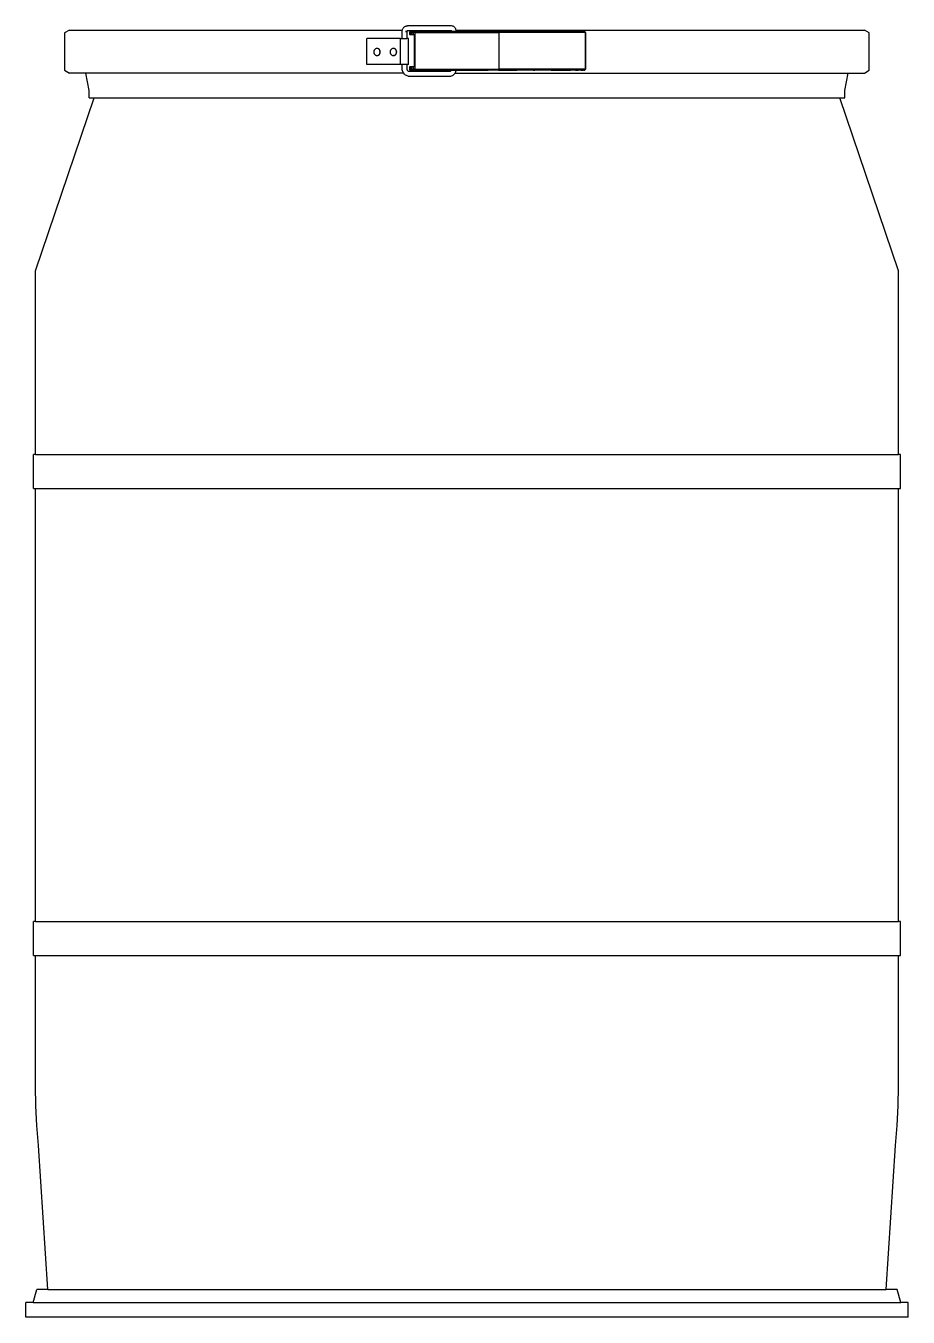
# Model space of a CAD drawing. Header units: millimetres. Extents: x 19989 to 114677, y -6335 to 49043.
# Drawn here: x 21035 to 21675, y 19531 to 20468 of the extents above; entities that cross this region are included whole.
import ezdxf

# ---------------------------------------------------------------- set-up
doc = ezdxf.new("R2010")
doc.units = ezdxf.units.MM
doc.header["$MEASUREMENT"] = 0
doc.layers.add('Edges', color=7, linetype='Continuous')

# ---------------------------------------------------------------- blocks, each defined once
blk = doc.blocks.new('plastic water drum ls')
at = {"layer": 'Edges'}
for p, q in [((-1.637, 17.682), (-1.628, 17.683)), ((-0.427, 17.683), (-1.628, 17.683)), ((-0.397, 17.678), (-0.427, 17.683)), ((-10.884, 17.568), (-11.019, 17.493)), ((-11.019, 17.493), (-11.019, 16.465)), ((-10.884, 17.568), (-1.769, 17.568)), ((-2.743, 16.624), (-2.743, 17.335)), ((-1.822, 17.335), (-2.743, 17.335)), ((-2.739, 17.328), (-2.739, 17.331)), ((-1.822, 16.624), (-1.822, 17.335)), ((-1.822, 17.335), (-1.776, 17.335)), ((-1.776, 17.54), (-1.771, 17.563)), ((-1.776, 17.335), (-1.776, 17.54)), ((-1.776, 17.335), (-1.652, 17.335)), ((-1.771, 17.563), (-1.769, 17.568)), ((-1.769, 17.568), (-1.765, 17.581)), ((-1.765, 17.581), (-1.758, 17.598)), ((-1.758, 17.598), (-1.749, 17.615)), ((-1.749, 17.615), (-1.738, 17.63)), ((-1.738, 17.63), (-1.726, 17.643)), ((-1.726, 17.643), (-1.713, 17.654)), ((-1.713, 17.654), (-1.698, 17.664)), ((-1.698, 17.664), (-1.683, 17.672)), ((-1.683, 17.672), (-1.666, 17.678)), ((-1.661, 17.525), (-1.683, 17.53)), ((-1.683, 17.53), (-1.683, 17.527)), ((-1.683, 17.527), (-1.661, 17.525)), ((-1.666, 17.678), (-1.656, 17.679)), ((-1.661, 17.525), (-1.654, 17.526)), ((-1.656, 17.679), (-1.637, 17.682)), ((-1.652, 17.525), (-1.654, 17.526)), ((-1.651, 17.53), (-1.652, 17.525)), ((-1.652, 17.525), (-1.652, 17.335)), ((-1.606, 17.335), (-1.652, 17.335)), ((-1.65, 17.533), (-1.651, 17.53)), ((-1.648, 17.537), (-1.65, 17.533)), ((-1.645, 17.54), (-1.648, 17.537)), ((-1.643, 17.543), (-1.645, 17.54)), ((-1.64, 17.545), (-1.643, 17.543)), ((-1.637, 17.547), (-1.641, 17.548)), ((-1.637, 17.547), (-1.64, 17.545)), ((-1.634, 17.549), (-1.637, 17.547)), ((-1.632, 17.549), (-1.634, 17.549)), ((-1.63, 17.55), (-1.632, 17.549)), ((-1.437, 17.55), (-1.63, 17.55)), ((-1.606, 16.624), (-1.606, 17.335)), ((-1.571, 17.51), (-1.572, 17.504)), ((-1.572, 17.504), (-1.572, 17.441)), ((-1.572, 17.504), (-1.567, 17.504)), ((-1.572, 17.441), (-1.567, 17.441)), ((-1.569, 17.516), (-1.571, 17.51)), ((-1.567, 17.51), (-1.571, 17.51)), ((-1.566, 17.521), (-1.569, 17.516)), ((-1.565, 17.516), (-1.569, 17.516)), ((-1.565, 17.516), (-1.567, 17.51)), ((-1.549, 17.51), (-1.567, 17.51)), ((-1.567, 17.51), (-1.567, 17.504)), ((-1.567, 17.504), (-1.567, 17.441)), ((-1.549, 17.504), (-1.567, 17.504)), ((-1.567, 17.441), (-1.549, 17.441)), ((-1.562, 17.525), (-1.566, 17.521)), ((-1.562, 17.521), (-1.566, 17.521)), ((-1.562, 17.521), (-1.565, 17.516)), ((-1.547, 17.516), (-1.565, 17.516)), ((-1.557, 17.528), (-1.562, 17.525)), ((-1.558, 17.525), (-1.562, 17.525)), ((-1.558, 17.525), (-1.562, 17.521)), ((-1.544, 17.521), (-1.562, 17.521)), ((-1.54, 17.525), (-1.558, 17.525)), ((-1.553, 17.528), (-1.557, 17.528)), ((-1.551, 17.529), (-1.553, 17.528)), ((-1.551, 17.529), (-1.542, 17.529)), ((-1.547, 17.516), (-1.549, 17.51)), ((-1.517, 17.51), (-1.549, 17.51)), ((-1.549, 17.51), (-1.549, 17.504)), ((-1.549, 17.504), (-1.549, 17.441)), ((-1.518, 17.504), (-1.549, 17.504)), ((-1.549, 17.441), (-1.518, 17.441)), ((-1.544, 17.521), (-1.547, 17.516)), ((-1.516, 17.516), (-1.547, 17.516)), ((-1.54, 17.525), (-1.544, 17.521)), ((-1.513, 17.521), (-1.544, 17.521)), ((-1.536, 17.528), (-1.542, 17.529)), ((-1.51, 17.525), (-1.54, 17.525)), ((-1.536, 17.528), (-1.531, 17.529)), ((-1.52, 17.529), (-1.531, 17.529)), ((-1.507, 17.528), (-1.52, 17.529)), ((-1.517, 17.51), (-1.518, 17.504)), ((-1.518, 17.504), (-1.476, 17.504)), ((-1.518, 17.504), (-1.518, 17.441)), ((-1.518, 17.441), (-1.476, 17.441)), ((-1.517, 17.51), (-1.516, 17.516)), ((-1.476, 17.51), (-1.517, 17.51)), ((-1.516, 17.516), (-1.513, 17.521)), ((-1.474, 17.516), (-1.516, 17.516)), ((-1.513, 17.521), (-1.51, 17.525)), ((-1.473, 17.521), (-1.513, 17.521)), ((-1.47, 17.525), (-1.51, 17.525)), ((-1.507, 17.528), (-1.503, 17.529)), ((-1.503, 17.529), (-1.488, 17.529)), ((-1.468, 17.528), (-1.488, 17.529)), ((-1.474, 17.516), (-1.476, 17.51)), ((-1.426, 17.51), (-1.476, 17.51)), ((-1.476, 17.51), (-1.476, 17.504)), ((-1.476, 17.504), (-1.476, 17.441)), ((-1.426, 17.504), (-1.476, 17.504)), ((-1.476, 17.441), (-1.451, 17.441)), ((-1.473, 17.521), (-1.474, 17.516)), ((-1.425, 17.516), (-1.474, 17.516)), ((-1.47, 17.525), (-1.473, 17.521)), ((0.869, 17.521), (-1.473, 17.521)), ((0.867, 17.525), (-1.47, 17.525)), ((-1.468, 17.528), (-1.465, 17.529)), ((-1.463, 17.529), (-1.465, 17.529)), ((-1.463, 17.539), (-1.452, 17.542)), ((-1.463, 17.529), (-1.463, 17.539)), ((-1.196, 17.539), (-1.463, 17.539)), ((-1.42, 17.528), (-1.463, 17.529)), ((-1.452, 17.542), (-1.441, 17.545)), ((-1.451, 17.441), (-1.451, 16.56)), ((-1.451, 17.441), (-1.426, 17.441)), ((-1.441, 17.545), (-1.438, 17.545)), ((-1.437, 17.55), (-1.438, 17.545)), ((-1.438, 17.545), (-1.43, 17.547)), ((-1.419, 17.549), (-1.437, 17.55)), ((-1.43, 17.547), (-1.419, 17.549)), ((-1.425, 17.516), (-1.426, 17.51)), ((-1.426, 17.51), (-1.426, 17.504)), ((-1.426, 17.51), (0.87, 17.51)), ((-1.426, 17.504), (-1.426, 17.441)), ((-1.426, 17.504), (0.871, 17.504)), ((-1.426, 17.441), (-1.426, 16.56)), ((-1.425, 17.516), (0.87, 17.516)), ((-1.42, 17.528), (-1.418, 17.529)), ((-1.419, 17.549), (-1.408, 17.551)), ((-1.196, 17.529), (-1.418, 17.529)), ((-1.408, 17.551), (-1.397, 17.553)), ((-1.397, 17.553), (-1.385, 17.554)), ((-1.385, 17.554), (-1.374, 17.555)), ((-1.374, 17.555), (-1.363, 17.556)), ((-1.363, 17.556), (-1.352, 17.556)), ((-1.352, 17.556), (-1.34, 17.556)), ((-1.335, 17.556), (-1.34, 17.556)), ((-1.335, 17.556), (-1.329, 17.556)), ((-1.329, 17.556), (-1.324, 17.556)), ((-1.324, 17.556), (-1.322, 17.556)), ((-1.322, 17.556), (-1.319, 17.556)), ((-1.319, 17.556), (-1.318, 17.556)), ((-1.318, 17.556), (-1.307, 17.556)), ((-1.307, 17.556), (-1.295, 17.556)), ((-1.295, 17.556), (-1.284, 17.555)), ((-1.284, 17.555), (-1.273, 17.554)), ((-1.273, 17.554), (-1.262, 17.553)), ((-1.262, 17.553), (-1.251, 17.551)), ((-1.24, 17.549), (-1.251, 17.551)), ((-0.443, 17.55), (-1.24, 17.549)), ((-1.24, 17.549), (-1.228, 17.547)), ((-1.228, 17.547), (-1.217, 17.545)), ((-1.217, 17.545), (-1.206, 17.542)), ((-1.206, 17.542), (-1.196, 17.539)), ((-1.196, 17.529), (-1.196, 17.539)), ((-1.145, 17.528), (-1.196, 17.529)), ((-1.144, 17.529), (-1.145, 17.528)), ((-1.144, 17.529), (-0.864, 17.528)), ((-0.864, 17.528), (-0.863, 17.529)), ((-0.578, 17.528), (-0.863, 17.529)), ((-0.863, 17.529), (-0.47, 17.529)), ((-0.47, 17.529), (-0.578, 17.528)), ((-0.47, 17.529), (-0.416, 17.529)), ((-0.431, 17.548), (-0.443, 17.55)), ((-0.43, 17.547), (-0.431, 17.548)), ((-0.427, 17.546), (-0.43, 17.547)), ((-0.424, 17.544), (-0.427, 17.546)), ((-0.422, 17.541), (-0.424, 17.544)), ((-0.419, 17.538), (-0.422, 17.541)), ((-0.418, 17.535), (-0.419, 17.538)), ((-0.416, 17.532), (-0.418, 17.535)), ((-0.416, 17.53), (-0.416, 17.532)), ((-0.416, 17.529), (-0.416, 17.53)), ((-0.416, 17.529), (-0.292, 17.529)), ((-0.378, 17.671), (-0.397, 17.678)), ((-0.361, 17.661), (-0.378, 17.671)), ((-0.346, 17.65), (-0.361, 17.661)), ((-0.332, 17.636), (-0.346, 17.65)), ((-0.32, 17.62), (-0.332, 17.636)), ((-0.31, 17.602), (-0.32, 17.62)), ((-0.302, 17.583), (-0.31, 17.602)), ((-0.298, 17.568), (-0.302, 17.583)), ((-0.295, 17.561), (-0.298, 17.568)), ((-0.298, 17.568), (10.884, 17.568)), ((-0.292, 17.529), (-0.295, 17.561)), ((0.291, 17.529), (-0.292, 17.529)), ((0.581, 17.528), (0.291, 17.529)), ((0.864, 17.529), (0.291, 17.529)), ((0.864, 17.529), (0.581, 17.528)), ((0.864, 17.529), (0.865, 17.528)), ((0.864, 17.529), (0.867, 17.528)), ((0.865, 17.528), (0.867, 17.525)), ((0.867, 17.528), (0.865, 17.528)), ((0.867, 17.528), (0.873, 17.529)), ((0.867, 17.525), (0.869, 17.521)), ((0.867, 17.525), (3.218, 17.525)), ((0.869, 17.521), (0.87, 17.516)), ((0.869, 17.521), (3.224, 17.521)), ((0.87, 17.516), (0.87, 17.515)), ((0.87, 17.516), (3.23, 17.516)), ((0.87, 17.515), (0.87, 17.51)), ((0.87, 17.51), (0.871, 17.504)), ((0.87, 17.51), (3.233, 17.51)), ((0.871, 17.504), (0.871, 16.493)), ((3.234, 17.504), (0.871, 17.504)), ((1.364, 17.529), (0.873, 17.529)), ((1.364, 17.529), (1.367, 17.528)), ((1.855, 17.529), (1.367, 17.528)), ((1.858, 17.528), (1.855, 17.529)), ((1.858, 17.528), (2.334, 17.529)), ((2.334, 17.529), (2.338, 17.528)), ((2.338, 17.528), (2.799, 17.529)), ((2.803, 17.528), (2.799, 17.529)), ((2.838, 17.528), (2.803, 17.528)), ((2.87, 17.529), (2.838, 17.528)), ((2.87, 17.529), (2.874, 17.528)), ((2.91, 17.528), (2.874, 17.528)), ((2.94, 17.529), (2.91, 17.528)), ((2.945, 17.528), (2.94, 17.529)), ((2.945, 17.528), (2.975, 17.529)), ((2.975, 17.529), (2.98, 17.528)), ((3.015, 17.528), (2.98, 17.528)), ((3.044, 17.529), (3.015, 17.528)), ((3.049, 17.528), (3.044, 17.529)), ((3.049, 17.528), (3.079, 17.529)), ((3.079, 17.529), (3.084, 17.528)), ((3.118, 17.528), (3.084, 17.528)), ((3.146, 17.529), (3.118, 17.528)), ((3.152, 17.528), (3.146, 17.529)), ((3.185, 17.528), (3.152, 17.528)), ((3.185, 17.528), (3.202, 17.529)), ((3.202, 17.529), (3.206, 17.529)), ((3.21, 17.528), (3.206, 17.529)), ((3.21, 17.528), (3.216, 17.528)), ((3.216, 17.528), (3.218, 17.525)), ((3.218, 17.525), (3.224, 17.521)), ((3.218, 17.525), (3.224, 17.525)), ((3.224, 17.525), (3.23, 17.521)), ((3.224, 17.521), (3.23, 17.521)), ((3.224, 17.521), (3.23, 17.516)), ((3.23, 17.521), (3.232, 17.521)), ((3.23, 17.516), (3.236, 17.516)), ((3.23, 17.516), (3.233, 17.51)), ((3.232, 17.521), (3.236, 17.516)), ((3.233, 17.51), (3.234, 17.504)), ((3.233, 17.51), (3.239, 17.51)), ((3.234, 17.504), (3.24, 17.504)), ((3.234, 17.504), (3.234, 16.493)), ((3.236, 17.516), (3.238, 17.516)), ((3.238, 17.516), (3.239, 17.51)), ((3.239, 17.51), (3.24, 17.504)), ((3.239, 17.51), (3.241, 17.51)), ((3.242, 17.504), (3.24, 17.504)), ((3.24, 17.504), (3.24, 16.493)), ((3.241, 17.51), (3.242, 17.504)), ((3.242, 17.504), (3.242, 16.493)), ((11.019, 17.493), (10.884, 17.568)), ((11.019, 16.465), (11.019, 17.493)), ((-2.55, 16.992), (-2.553, 16.966)), ((-2.541, 17.016), (-2.55, 16.992)), ((-2.527, 17.036), (-2.541, 17.016)), ((-2.51, 17.052), (-2.527, 17.036)), ((-2.489, 17.062), (-2.51, 17.052)), ((-2.466, 17.066), (-2.489, 17.062)), ((-2.461, 17.066), (-2.466, 17.066)), ((-2.444, 17.062), (-2.461, 17.066)), ((-2.423, 17.052), (-2.444, 17.062)), ((-2.439, 17.062), (-2.444, 17.062)), ((-2.418, 17.052), (-2.439, 17.062)), ((-2.405, 17.036), (-2.423, 17.052)), ((-2.4, 17.036), (-2.418, 17.052)), ((-2.391, 17.016), (-2.405, 17.036)), ((-2.386, 17.016), (-2.4, 17.036)), ((-2.383, 16.992), (-2.391, 17.016)), ((-2.378, 16.992), (-2.386, 17.016)), ((-2.38, 16.966), (-2.383, 16.992)), ((-2.375, 16.966), (-2.378, 16.992)), ((-2.101, 16.992), (-2.104, 16.966)), ((-2.092, 17.016), (-2.101, 16.992)), ((-2.079, 17.036), (-2.092, 17.016)), ((-2.061, 17.052), (-2.079, 17.036)), ((-2.04, 17.062), (-2.061, 17.052)), ((-2.018, 17.066), (-2.04, 17.062)), ((-2.012, 17.066), (-2.018, 17.066)), ((-1.995, 17.062), (-2.012, 17.066)), ((-1.974, 17.052), (-1.995, 17.062)), ((-1.99, 17.062), (-1.995, 17.062)), ((-1.969, 17.052), (-1.99, 17.062)), ((-1.956, 17.036), (-1.974, 17.052)), ((-1.951, 17.036), (-1.969, 17.052)), ((-1.943, 17.016), (-1.956, 17.036)), ((-1.938, 17.016), (-1.951, 17.036)), ((-1.934, 16.992), (-1.943, 17.016)), ((-1.929, 16.992), (-1.938, 17.016)), ((-1.931, 16.966), (-1.934, 16.992)), ((-1.926, 16.966), (-1.929, 16.992)), ((-1.822, 16.624), (-2.743, 16.624)), ((-2.553, 16.966), (-2.55, 16.94)), ((-2.55, 16.94), (-2.541, 16.916)), ((-2.541, 16.916), (-2.527, 16.896)), ((-2.527, 16.896), (-2.51, 16.88)), ((-2.51, 16.88), (-2.489, 16.87)), ((-2.489, 16.87), (-2.466, 16.867)), ((-2.461, 16.867), (-2.466, 16.867)), ((-2.461, 16.867), (-2.444, 16.87)), ((-2.444, 16.87), (-2.423, 16.88)), ((-2.444, 16.87), (-2.439, 16.87)), ((-2.439, 16.87), (-2.418, 16.88)), ((-2.423, 16.88), (-2.405, 16.896)), ((-2.418, 16.88), (-2.4, 16.896)), ((-2.405, 16.896), (-2.391, 16.916)), ((-2.4, 16.896), (-2.386, 16.916)), ((-2.391, 16.916), (-2.383, 16.94)), ((-2.386, 16.916), (-2.378, 16.94)), ((-2.383, 16.94), (-2.38, 16.966)), ((-2.378, 16.94), (-2.375, 16.966)), ((-2.104, 16.966), (-2.101, 16.94)), ((-2.101, 16.94), (-2.092, 16.916)), ((-2.092, 16.916), (-2.079, 16.896)), ((-2.079, 16.896), (-2.061, 16.88)), ((-2.061, 16.88), (-2.04, 16.87)), ((-2.04, 16.87), (-2.018, 16.867)), ((-2.012, 16.867), (-2.018, 16.867)), ((-2.012, 16.867), (-1.995, 16.87)), ((-1.995, 16.87), (-1.974, 16.88)), ((-1.995, 16.87), (-1.99, 16.87)), ((-1.99, 16.87), (-1.969, 16.88)), ((-1.974, 16.88), (-1.956, 16.896)), ((-1.969, 16.88), (-1.951, 16.896)), ((-1.956, 16.896), (-1.943, 16.916)), ((-1.951, 16.896), (-1.938, 16.916)), ((-1.943, 16.916), (-1.934, 16.94)), ((-1.938, 16.916), (-1.929, 16.94)), ((-1.934, 16.94), (-1.931, 16.966)), ((-1.929, 16.94), (-1.926, 16.966)), ((-1.776, 16.624), (-1.822, 16.624)), ((-1.776, 16.506), (-1.776, 16.624)), ((-1.652, 16.624), (-1.776, 16.624)), ((-1.652, 16.624), (-1.652, 16.514)), ((-1.606, 16.624), (-1.652, 16.624)), ((-11.019, 16.465), (-10.884, 16.39)), ((-10.436, 16.39), (-10.884, 16.39)), ((-10.346, 15.908), (-10.436, 16.39)), ((-1.739, 16.39), (-10.436, 16.39)), ((-1.773, 16.48), (-1.776, 16.506)), ((-1.767, 16.453), (-1.773, 16.48)), ((-1.759, 16.428), (-1.767, 16.453)), ((-1.748, 16.405), (-1.759, 16.428)), ((-1.739, 16.39), (-1.748, 16.405)), ((-1.734, 16.383), (-1.739, 16.39)), ((-1.718, 16.363), (-1.734, 16.383)), ((-1.7, 16.346), (-1.718, 16.363)), ((-1.681, 16.331), (-1.7, 16.346)), ((-1.66, 16.32), (-1.681, 16.331)), ((-1.638, 16.311), (-1.66, 16.32)), ((-1.652, 16.514), (-1.651, 16.503)), ((-1.651, 16.503), (-1.649, 16.493)), ((-1.649, 16.493), (-1.646, 16.484)), ((-1.646, 16.484), (-1.641, 16.474)), ((-1.641, 16.474), (-1.636, 16.466)), ((-1.615, 16.306), (-1.638, 16.311)), ((-1.636, 16.466), (-1.63, 16.458)), ((-1.63, 16.458), (-1.623, 16.452)), ((-1.623, 16.452), (-1.616, 16.446)), ((-1.616, 16.446), (-1.607, 16.441)), ((-1.615, 16.306), (-1.606, 16.305)), ((-1.607, 16.441), (-1.599, 16.438)), ((-1.606, 16.305), (-1.584, 16.303)), ((-1.599, 16.438), (-1.594, 16.437)), ((-1.594, 16.437), (-1.589, 16.437)), ((-1.589, 16.437), (-1.444, 16.437)), ((-1.584, 16.303), (-0.467, 16.303)), ((-1.572, 16.56), (-1.567, 16.56)), ((-1.572, 16.56), (-1.572, 16.493)), ((-1.572, 16.493), (-1.571, 16.487)), ((-1.572, 16.493), (-1.567, 16.493)), ((-1.567, 16.487), (-1.571, 16.487)), ((-1.569, 16.481), (-1.571, 16.487)), ((-1.565, 16.481), (-1.569, 16.481)), ((-1.566, 16.476), (-1.569, 16.481)), ((-1.567, 16.56), (-1.567, 16.493)), ((-1.549, 16.56), (-1.567, 16.56)), ((-1.567, 16.493), (-1.567, 16.487)), ((-1.549, 16.493), (-1.567, 16.493)), ((-1.565, 16.481), (-1.567, 16.487)), ((-1.549, 16.487), (-1.567, 16.487)), ((-1.562, 16.476), (-1.566, 16.476)), ((-1.562, 16.472), (-1.566, 16.476)), ((-1.562, 16.476), (-1.565, 16.481)), ((-1.547, 16.481), (-1.565, 16.481)), ((-1.558, 16.472), (-1.562, 16.476)), ((-1.544, 16.476), (-1.562, 16.476)), ((-1.558, 16.472), (-1.562, 16.472)), ((-1.557, 16.47), (-1.562, 16.472)), ((-1.54, 16.472), (-1.558, 16.472)), ((-1.553, 16.47), (-1.557, 16.47)), ((-1.551, 16.469), (-1.553, 16.47)), ((-1.551, 16.469), (-1.548, 16.469)), ((-1.549, 16.56), (-1.549, 16.493)), ((-1.518, 16.56), (-1.549, 16.56)), ((-1.549, 16.493), (-1.518, 16.493)), ((-1.549, 16.493), (-1.549, 16.487)), ((-1.549, 16.487), (-1.547, 16.481)), ((-1.517, 16.487), (-1.549, 16.487)), ((-1.548, 16.469), (-1.536, 16.47)), ((-1.547, 16.481), (-1.544, 16.476)), ((-1.516, 16.481), (-1.547, 16.481)), ((-1.544, 16.476), (-1.54, 16.472)), ((-1.513, 16.476), (-1.544, 16.476)), ((-1.51, 16.472), (-1.54, 16.472)), ((-1.536, 16.47), (-1.531, 16.469)), ((-1.531, 16.469), (-1.507, 16.47)), ((-1.518, 16.56), (-1.518, 16.493)), ((-1.476, 16.56), (-1.518, 16.56)), ((-1.518, 16.493), (-1.517, 16.487)), ((-1.518, 16.493), (-1.476, 16.493)), ((-1.516, 16.481), (-1.517, 16.487)), ((-1.476, 16.487), (-1.517, 16.487)), ((-1.513, 16.476), (-1.516, 16.481)), ((-1.474, 16.481), (-1.516, 16.481)), ((-1.51, 16.472), (-1.513, 16.476)), ((-1.473, 16.476), (-1.513, 16.476)), ((-1.47, 16.472), (-1.51, 16.472)), ((-1.507, 16.47), (-1.503, 16.469)), ((-1.503, 16.469), (-1.468, 16.47)), ((-1.476, 16.56), (-1.476, 16.493)), ((-1.451, 16.56), (-1.476, 16.56)), ((-1.476, 16.493), (-1.476, 16.487)), ((-1.426, 16.493), (-1.476, 16.493)), ((-1.426, 16.487), (-1.476, 16.487)), ((-1.474, 16.481), (-1.476, 16.487)), ((-1.425, 16.481), (-1.474, 16.481)), ((-1.473, 16.476), (-1.474, 16.481)), ((-1.47, 16.472), (-1.473, 16.476)), ((-1.473, 16.476), (0.869, 16.476)), ((0.867, 16.472), (-1.47, 16.472)), ((-1.468, 16.47), (-1.465, 16.469)), ((-1.465, 16.469), (-1.463, 16.469)), ((-1.463, 16.469), (-1.463, 16.458)), ((-1.463, 16.469), (-1.447, 16.469)), ((-1.463, 16.458), (-1.452, 16.455)), ((-1.196, 16.458), (-1.463, 16.458)), ((-1.452, 16.455), (-1.448, 16.455)), ((-1.426, 16.56), (-1.451, 16.56)), ((-1.448, 16.455), (-1.444, 16.437)), ((-1.448, 16.455), (-1.441, 16.453)), ((-1.447, 16.469), (-1.445, 16.469)), ((-1.42, 16.47), (-1.445, 16.469)), ((-1.444, 16.437), (-0.479, 16.437)), ((-1.441, 16.453), (-1.43, 16.45)), ((-1.43, 16.45), (-1.419, 16.448)), ((-1.426, 16.56), (-1.426, 16.493)), ((-1.426, 16.493), (-1.426, 16.487)), ((-1.426, 16.493), (0.871, 16.493)), ((-1.426, 16.487), (-1.425, 16.481)), ((0.87, 16.487), (-1.426, 16.487)), ((-1.425, 16.481), (0.87, 16.481)), ((-1.42, 16.47), (-1.418, 16.469)), ((-1.419, 16.448), (-1.408, 16.446)), ((-1.418, 16.469), (-1.414, 16.469)), ((-1.414, 16.469), (-1.396, 16.469)), ((-1.408, 16.446), (-1.397, 16.445)), ((-1.397, 16.445), (-1.385, 16.443)), ((-1.396, 16.469), (-1.331, 16.469)), ((-1.385, 16.443), (-1.374, 16.442)), ((-1.374, 16.442), (-1.363, 16.442)), ((-1.363, 16.442), (-1.352, 16.441)), ((-1.352, 16.441), (-1.34, 16.441)), ((-1.335, 16.441), (-1.34, 16.441)), ((-1.335, 16.441), (-1.329, 16.441)), ((-1.331, 16.469), (-1.329, 16.469)), ((-1.329, 16.469), (-1.298, 16.469)), ((-1.329, 16.441), (-1.324, 16.441)), ((-1.324, 16.441), (-1.322, 16.441)), ((-1.322, 16.441), (-1.319, 16.441)), ((-1.319, 16.441), (-1.318, 16.441)), ((-1.318, 16.441), (-1.307, 16.441)), ((-1.307, 16.441), (-1.295, 16.442)), ((-1.298, 16.469), (-1.262, 16.469)), ((-1.295, 16.442), (-1.284, 16.442)), ((-1.284, 16.442), (-1.273, 16.443)), ((-1.273, 16.443), (-1.262, 16.445)), ((-1.247, 16.469), (-1.262, 16.469)), ((-1.262, 16.445), (-1.251, 16.446)), ((-1.251, 16.446), (-1.24, 16.448)), ((-1.247, 16.469), (-1.213, 16.469)), ((-1.24, 16.448), (-1.228, 16.45)), ((-1.228, 16.45), (-1.217, 16.453)), ((-1.217, 16.453), (-1.206, 16.455)), ((-1.213, 16.469), (-1.211, 16.469)), ((-1.211, 16.469), (-1.196, 16.469)), ((-1.206, 16.455), (-1.196, 16.458)), ((-1.196, 16.469), (-1.145, 16.47)), ((-1.196, 16.469), (-1.196, 16.458)), ((-1.144, 16.469), (-1.145, 16.47)), ((-1.144, 16.469), (-1.029, 16.469)), ((-0.864, 16.47), (-1.029, 16.469)), ((-0.864, 16.47), (-0.863, 16.469)), ((-0.863, 16.469), (-0.759, 16.469)), ((-0.578, 16.47), (-0.759, 16.469)), ((-0.759, 16.469), (-0.488, 16.469)), ((-0.488, 16.469), (-0.578, 16.47)), ((-0.488, 16.469), (-0.425, 16.469)), ((-0.479, 16.437), (-0.469, 16.438)), ((-0.469, 16.438), (-0.461, 16.439)), ((-0.467, 16.303), (-0.446, 16.305)), ((-0.461, 16.439), (-0.453, 16.442)), ((-0.453, 16.442), (-0.446, 16.447)), ((-0.446, 16.447), (-0.439, 16.452)), ((-0.446, 16.305), (-0.423, 16.31)), ((-0.439, 16.452), (-0.433, 16.458)), ((-0.433, 16.458), (-0.427, 16.466)), ((-0.427, 16.466), (-0.425, 16.469)), ((-0.425, 16.469), (-0.295, 16.469)), ((-0.423, 16.31), (-0.401, 16.319)), ((-0.401, 16.319), (-0.38, 16.331)), ((-0.38, 16.331), (-0.361, 16.346)), ((-0.361, 16.346), (-0.343, 16.364)), ((-0.343, 16.364), (-0.328, 16.384)), ((-0.328, 16.384), (-0.325, 16.39)), ((-0.325, 16.39), (-0.315, 16.407)), ((-0.325, 16.39), (10.436, 16.39)), ((-0.315, 16.407), (-0.305, 16.431)), ((-0.305, 16.431), (-0.297, 16.457)), ((-0.297, 16.457), (-0.295, 16.469)), ((-0.295, 16.469), (0.329, 16.469)), ((0.581, 16.47), (0.329, 16.469)), ((0.329, 16.469), (0.583, 16.469)), ((0.583, 16.469), (0.581, 16.47)), ((0.865, 16.469), (0.583, 16.469)), ((0.865, 16.47), (0.867, 16.472)), ((0.865, 16.469), (0.865, 16.47)), ((0.867, 16.469), (0.865, 16.47)), ((0.865, 16.469), (0.867, 16.469)), ((0.867, 16.472), (0.869, 16.476)), ((3.218, 16.472), (0.867, 16.472)), ((0.867, 16.469), (0.868, 16.47)), ((0.868, 16.47), (0.873, 16.469)), ((0.869, 16.476), (0.87, 16.481)), ((3.224, 16.476), (0.869, 16.476)), ((0.871, 16.493), (0.87, 16.487)), ((0.87, 16.483), (0.87, 16.487)), ((3.233, 16.487), (0.87, 16.487)), ((0.87, 16.481), (0.87, 16.483)), ((3.23, 16.481), (0.87, 16.481)), ((3.234, 16.493), (0.871, 16.493)), ((0.873, 16.469), (1.364, 16.469)), ((1.364, 16.469), (1.367, 16.47)), ((1.825, 16.469), (1.367, 16.47)), ((1.825, 16.469), (1.855, 16.469)), ((1.855, 16.469), (1.858, 16.47)), ((2.301, 16.469), (1.858, 16.47)), ((2.301, 16.469), (2.334, 16.469)), ((2.334, 16.469), (2.338, 16.47)), ((2.338, 16.47), (2.799, 16.469)), ((2.803, 16.47), (2.799, 16.469)), ((2.808, 16.469), (2.803, 16.47)), ((2.808, 16.469), (2.834, 16.469)), ((2.834, 16.469), (2.838, 16.47)), ((2.874, 16.469), (2.838, 16.47)), ((2.907, 16.469), (2.874, 16.469)), ((2.907, 16.469), (2.91, 16.47)), ((2.94, 16.469), (2.91, 16.47)), ((2.945, 16.47), (2.94, 16.469)), ((2.974, 16.469), (2.945, 16.47)), ((2.974, 16.469), (2.98, 16.47)), ((2.98, 16.47), (3.008, 16.469)), ((3.008, 16.469), (3.01, 16.469)), ((3.01, 16.469), (3.015, 16.47)), ((3.015, 16.47), (3.044, 16.469)), ((3.049, 16.47), (3.044, 16.469)), ((3.075, 16.469), (3.049, 16.47)), ((3.084, 16.47), (3.075, 16.469)), ((3.113, 16.469), (3.084, 16.47)), ((3.118, 16.47), (3.113, 16.469)), ((3.118, 16.47), (3.128, 16.469)), ((3.128, 16.469), (3.146, 16.469)), ((3.146, 16.469), (3.152, 16.47)), ((3.16, 16.469), (3.152, 16.47)), ((3.16, 16.469), (3.176, 16.469)), ((3.176, 16.469), (3.185, 16.47)), ((3.185, 16.47), (3.189, 16.469)), ((3.206, 16.469), (3.189, 16.469)), ((3.206, 16.469), (3.21, 16.47)), ((3.21, 16.47), (3.216, 16.47)), ((3.216, 16.47), (3.218, 16.472)), ((3.218, 16.472), (3.224, 16.476)), ((3.218, 16.472), (3.224, 16.472)), ((3.224, 16.476), (3.23, 16.481)), ((3.224, 16.476), (3.23, 16.476)), ((3.224, 16.472), (3.23, 16.476)), ((3.23, 16.481), (3.233, 16.487)), ((3.23, 16.481), (3.236, 16.481)), ((3.23, 16.476), (3.232, 16.476)), ((3.232, 16.476), (3.236, 16.481)), ((3.234, 16.493), (3.233, 16.487)), ((3.233, 16.487), (3.239, 16.487)), ((3.234, 16.493), (3.24, 16.493)), ((3.236, 16.481), (3.238, 16.481)), ((3.238, 16.481), (3.239, 16.487)), ((3.24, 16.493), (3.239, 16.487)), ((3.239, 16.487), (3.241, 16.487)), ((3.242, 16.493), (3.24, 16.493)), ((3.242, 16.493), (3.241, 16.487)), ((10.346, 15.908), (10.436, 16.39)), ((10.436, 16.39), (10.884, 16.39)), ((10.884, 16.39), (11.019, 16.465)), ((-11.821, 10.97), (-10.213, 15.709)), ((-10.346, 15.709), (-10.346, 15.908)), ((-10.346, 15.709), (-10.213, 15.709)), ((-10.213, 15.709), (10.213, 15.709)), ((10.213, 15.709), (10.346, 15.709)), ((11.821, 10.97), (10.213, 15.709)), ((10.346, 15.709), (10.346, 15.908)), ((-11.821, 5.939), (-11.821, 10.97)), ((11.821, 5.939), (11.821, 10.97)), ((-11.87, 5.015), (-11.87, 5.939)), ((-11.821, 5.939), (-11.87, 5.939)), ((-11.821, 5.939), (11.821, 5.939)), ((11.87, 5.939), (11.821, 5.939)), ((11.87, 5.015), (11.87, 5.939)), ((-11.87, 5.015), (-11.821, 5.015)), ((-11.821, -6.85), (-11.821, 5.015)), ((-11.821, 5.015), (11.821, 5.015)), ((11.821, 5.015), (11.87, 5.015)), ((11.821, -6.85), (11.821, 5.015)), ((-11.87, -7.774), (-11.87, -6.85)), ((-11.821, -6.85), (-11.87, -6.85)), ((-11.821, -6.85), (11.821, -6.85)), ((11.87, -6.85), (11.821, -6.85)), ((11.87, -7.774), (11.87, -6.85)), ((-11.87, -7.774), (-11.821, -7.774)), ((-11.821, -11.353), (-11.821, -7.774)), ((-11.821, -7.774), (11.821, -7.774)), ((11.821, -7.774), (11.87, -7.774)), ((11.821, -11.353), (11.821, -7.774)), ((-11.811, -11.896), (-11.821, -11.353)), ((11.811, -11.896), (11.821, -11.353)), ((-11.784, -12.437), (-11.811, -11.896)), ((11.784, -12.437), (11.811, -11.896)), ((-11.738, -12.978), (-11.784, -12.437)), ((11.738, -12.978), (11.784, -12.437)), ((-11.481, -16.923), (-11.738, -12.978)), ((11.481, -16.923), (11.738, -12.978)), ((-11.878, -17.277), (-11.777, -16.923)), ((-11.481, -16.923), (-11.777, -16.923)), ((-11.481, -16.923), (11.481, -16.923)), ((11.777, -16.923), (11.481, -16.923)), ((11.878, -17.277), (11.777, -16.923)), ((-12.083, -17.683), (-12.083, -17.277)), ((-11.878, -17.277), (-12.083, -17.277)), ((-11.878, -17.277), (11.878, -17.277)), ((12.083, -17.277), (11.878, -17.277)), ((12.083, -17.683), (12.083, -17.277)), ((12.083, -17.683), (-12.083, -17.683))]:
    blk.add_line(p, q, dxfattribs=at)

msp = doc.modelspace()

# ---------------------------------------------------------------- block references
at = {"xscale": 26.48879464642813, "yscale": 26.48879464642813, "zscale": 26.48879464642813}
msp.add_blockref('plastic water drum ls', (21355.01, 19999.57), dxfattribs=at)

doc.saveas('drawing.dxf')
